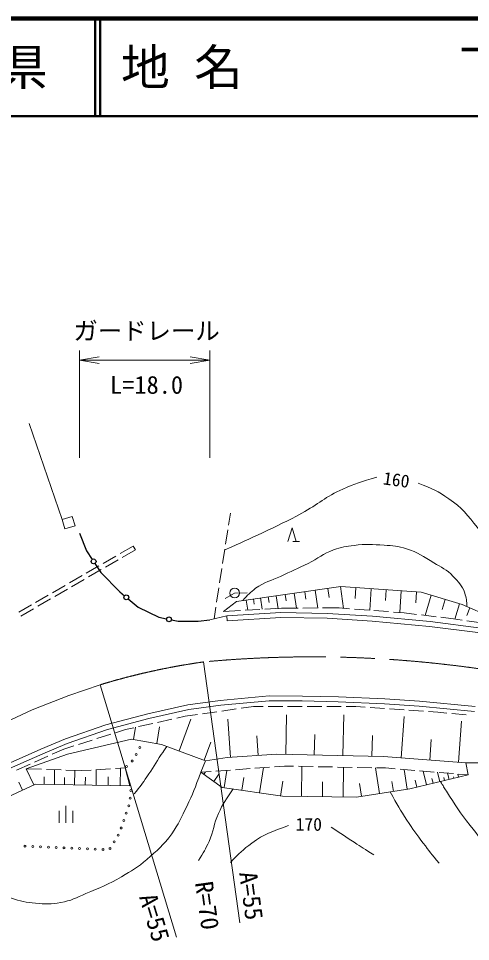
# Model space of a CAD drawing. Units: millimetres, scale not verified. Extents: x 40000 to 680000, y 20000 to 380000.
# Drawn here: x 359875 to 406198, y 285435 to 380000 of the extents above; entities that cross this region are included whole.
import ezdxf
from ezdxf.enums import TextEntityAlignment as Align

# ---------------------------------------------------------------- set-up
doc = ezdxf.new("R2010")
doc.units = ezdxf.units.MM
doc.header["$LTSCALE"] = 1000
doc.linetypes.add('CHAIN', pattern=[18.5, 12, -1.5, 3.5, -1.5])
for name, color, linetype, lineweight in [('M-BMK', 2, 'CHAIN', 13), ('M-STR-HTXT', 7, 'Continuous', 13), ('M-STR-STRC', 7, 'Continuous', 25), ('M-TTL', 2, 'Continuous', 140), ('M-TTL-LINE', 7, 'Continuous', 50), ('M-WORK', 1, 'Continuous', 13)]:
    doc.layers.add(name, color=color, linetype=linetype, lineweight=lineweight)
doc.layers.add('M-TTL-TXT', color=7, linetype='Continuous')
doc.styles.add('ＭＳ ゴシック', font='')
doc.styles.get('ＭＳ ゴシック').set_extended_font_data('MS Gothic')

# ---------------------------------------------------------------- blocks, each defined once
blk = doc.blocks.new('open_arrow')
at = {"color": 0, "linetype": 'Continuous', "lineweight": -2}
blk.add_lwpolyline([(7.5, 1.25), (0, 0), (7.5, -1.25)], dxfattribs=at)

msp = doc.modelspace()

# ---------------------------------------------------------------- linework, layer by layer
at = {"layer": 'M-BMK'}
for p, q in [((365040, 310635), (368263, 311745)), ((361284, 309170), (365040, 310635)), ((357954, 307625), (361284, 309170))]:
    msp.add_line(p, q, dxfattribs=at)
for centre, radius, start, end in [((388605, 244766), 70000, 98.01281, 106.89462), ((389989, 194601), 120000, 80.50022, 95.32734)]:
    msp.add_arc(centre, radius, start, end, dxfattribs=at)
at = {"layer": 'M-STR-HTXT'}
for p, q in [((366130, 335000), (366130, 346000)), ((379477, 335000), (379477, 346000)), ((366130, 345000), (379477, 345000)), ((378848, 314082), (382570, 287340)), ((368263, 311745), (376075, 285899))]:
    msp.add_line(p, q, dxfattribs=at)
at = {"layer": 'M-STR-STRC'}
for p, q in [((366130, 327272), (366850, 325473)), ((366850, 325473), (367436, 324586)), ((367711, 324169), (368328, 323235)), ((368328, 323235), (370246, 321277)), ((370246, 321277), (370734, 320863)), ((371114, 320538), (372124, 319679)), ((372124, 319679), (374242, 318680)), ((374242, 318680), (375055, 318501)), ((375543, 318394), (376240, 318240)), ((376240, 318240), (378278, 318240)), ((378278, 318240), (379477, 318400))]:
    msp.add_line(p, q, dxfattribs=at)
for centre in [(367573, 324378), (370924, 320701), (375299, 318447)]:
    msp.add_circle(centre, 250, dxfattribs=at)
at = {"layer": 'M-TTL'}
msp.add_line((680000, 380000), (40000, 380000), dxfattribs=at)
at = {"layer": 'M-TTL-LINE'}
for p, q in [((367750, 380000), (367750, 370000)), ((368250, 380000), (368250, 370000)), ((40000, 370000), (680000, 370000))]:
    msp.add_line(p, q, dxfattribs=at)
at = {"layer": 'M-WORK'}
for p, q in [((360971, 338509), (364341, 328665)), ((381412, 328104), (381600, 329308)), ((365370, 328989), (364341, 328665)), ((364341, 328665), (364643, 327706)), ((365672, 328030), (365370, 328989)), ((364643, 327706), (365672, 328030)), ((381105, 326128), (381335, 327610)), ((387490, 326421), (387910, 327821)), ((387910, 327821), (388330, 326421)), ((388680, 326421), (387980, 326421)), ((370291, 325175), (371634, 325953)), ((370516, 324786), (371860, 325563)), ((371634, 325953), (371860, 325563)), ((380797, 324152), (381028, 325634)), ((368560, 324174), (369858, 324925)), ((368785, 323784), (370084, 324536)), ((366829, 323172), (368127, 323924)), ((367054, 322783), (368352, 323534)), ((380490, 322176), (380720, 323658)), ((365097, 322171), (366396, 322922)), ((365323, 321781), (366621, 322533)), ((363366, 321169), (364665, 321921)), ((363592, 320780), (364890, 321531)), ((380182, 320200), (380413, 321682)), ((382227, 320283), (392910, 321802)), ((391583, 321613), (391714, 320691)), ((392874, 321797), (393191, 319565)), ((392910, 321802), (401142, 321216)), ((394448, 321692), (394368, 320568)), ((396022, 321580), (395865, 319379)), ((361635, 320168), (362933, 320919)), ((381042, 320573), (382019, 321141)), ((382019, 321141), (383316, 321159)), ((384667, 320630), (384832, 319474)), ((385477, 320745), (385559, 320167)), ((386286, 320860), (386475, 319535)), ((387214, 320992), (387308, 320330)), ((388141, 321124), (388360, 319588)), ((389216, 321277), (389326, 320509)), ((390292, 321430), (390554, 319585)), ((397563, 321471), (397485, 320370)), ((399104, 321361), (398946, 319144)), ((400656, 321250), (400577, 320142)), ((401142, 321216), (405325, 319964)), ((402165, 320910), (401546, 318840)), ((359904, 319167), (361202, 319918)), ((361860, 319778), (363159, 320530)), ((379918, 318502), (380105, 319706)), ((380895, 319244), (382227, 320283)), ((383217, 320424), (383365, 319388)), ((383942, 320527), (384016, 320009)), ((403614, 320476), (403304, 319441)), ((405062, 320042), (404588, 318459)), ((405325, 319964), (410680, 317619)), ((360129, 318777), (361428, 319528)), ((379477, 318400), (381230, 318806)), ((382618, 319345), (380895, 319244)), ((381230, 318806), (386753, 319143)), ((381260, 318307), (381230, 318806)), ((384614, 319461), (383117, 319374)), ((386836, 319591), (385114, 319490)), ((386753, 319143), (391513, 319055)), ((388530, 319598), (386836, 319591)), ((390530, 319607), (389030, 319601)), ((392724, 319617), (391030, 319610)), ((391513, 319055), (396149, 318770)), ((393810, 319535), (392724, 319617)), ((395804, 319383), (394309, 319497)), ((396149, 318770), (402063, 318220)), ((397799, 319232), (396303, 319345)), ((399384, 319111), (398297, 319194)), ((400674, 318955), (399384, 319111)), ((402659, 318715), (401170, 318895)), ((406133, 319610), (405802, 318853)), ((381260, 318307), (386764, 318643)), ((386764, 318643), (391493, 318555)), ((391493, 318555), (396110, 318272)), ((396110, 318272), (402008, 317723)), ((402063, 318220), (407302, 317545)), ((404446, 318498), (403156, 318655)), ((405335, 318373), (404446, 318498)), ((407315, 318094), (405830, 318303)), ((402008, 317723), (407229, 317050)), ((380547, 310139), (385556, 310601)), ((385556, 310601), (388966, 310583)), ((388966, 310583), (392660, 310495)), ((392660, 310495), (397420, 310299)), ((397420, 310299), (400972, 310051)), ((373123, 308754), (377244, 309695)), ((377244, 309695), (380547, 310139)), ((377333, 309203), (380604, 309642)), ((380604, 309642), (385577, 310101)), ((380704, 309050), (382189, 309263)), ((382684, 309335), (383973, 309520)), ((383973, 309520), (384958, 309520)), ((385458, 309520), (386958, 309520)), ((385577, 310101), (388958, 310083)), ((387458, 309520), (388958, 309520)), ((388958, 310083), (392644, 309995)), ((389458, 309520), (390958, 309520)), ((391458, 309520), (392958, 309520)), ((392644, 309995), (397392, 309800)), ((393458, 309520), (394443, 309520)), ((394443, 309520), (395397, 309454)), ((395896, 309419), (397392, 309314)), ((397392, 309800), (400930, 309552)), ((397891, 309279), (399387, 309175)), ((400930, 309552), (406613, 309003)), ((400972, 310051), (406673, 309500)), ((368843, 307635), (373123, 308754)), ((373242, 308268), (377333, 309203)), ((376086, 308318), (376940, 308508)), ((376940, 308508), (378230, 308694)), ((378724, 308765), (380209, 308978)), ((387255, 304607), (387344, 308653)), ((393120, 304478), (393212, 308667)), ((399076, 304250), (399397, 308497)), ((399886, 309140), (401382, 309036)), ((401881, 309001), (402835, 308934)), ((402835, 308934), (403775, 308842)), ((404273, 308794), (405766, 308648)), ((364687, 306197), (368843, 307635)), ((368988, 307156), (373242, 308268)), ((370839, 307149), (371693, 307339)), ((371658, 306130), (371876, 307380)), ((372182, 307448), (373646, 307774)), ((374039, 305715), (374336, 307416)), ((374134, 307883), (375598, 308209)), ((376330, 304965), (377524, 308204)), ((381600, 304304), (381335, 308204)), ((404961, 303804), (405279, 308008)), ((364867, 305730), (368988, 307156)), ((367921, 306226), (369351, 306678)), ((369828, 306829), (370839, 307149)), ((384427, 304496), (384289, 306515)), ((390187, 304542), (390233, 306637)), ((396100, 304413), (396147, 306541)), ((362183, 305131), (364687, 306197)), ((362382, 304672), (364867, 305730)), ((364525, 305151), (365537, 305471)), ((364917, 304618), (371471, 306163)), ((366014, 305622), (367444, 306075)), ((371471, 306163), (374526, 305630)), ((374526, 305630), (379055, 303961)), ((378898, 304019), (379574, 305853)), ((402018, 304027), (402177, 306129)), ((357476, 303053), (362183, 305131)), ((357694, 302602), (362382, 304672)), ((360673, 303144), (364917, 304618)), ((363343, 304622), (364525, 305151)), ((381257, 304280), (386346, 304627)), ((386346, 304627), (397268, 304387)), ((359691, 302989), (361060, 303602)), ((361517, 303806), (362886, 304418)), ((378566, 302775), (379055, 303961)), ((379055, 303961), (381257, 304280)), ((397268, 304387), (405713, 303748)), ((405713, 303748), (413199, 303748)), ((405713, 303748), (405953, 302509)), ((362239, 303089), (360673, 303144)), ((361455, 301482), (360680, 303143)), ((364237, 303020), (362738, 303072)), ((363553, 301531), (363578, 303043)), ((366303, 302948), (364737, 303003)), ((365617, 301497), (365641, 302971)), ((367311, 303008), (366303, 302948)), ((369307, 303126), (367810, 303037)), ((367828, 301461), (367854, 303040)), ((370814, 303215), (369806, 303155)), ((370300, 301420), (370329, 303186)), ((370814, 303215), (371300, 301403)), ((379615, 302853), (378566, 302775)), ((378566, 302775), (380751, 301230)), ((378871, 302559), (379049, 302811)), ((381609, 303002), (380113, 302890)), ((380956, 301199), (381220, 302973)), ((383604, 303151), (382108, 303039)), ((385598, 303299), (384102, 303188)), ((384584, 300661), (384968, 303252)), ((387145, 303415), (386097, 303336)), ((388071, 303397), (387145, 303415)), ((390070, 303358), (388570, 303387)), ((388884, 300290), (388917, 303380)), ((392070, 303319), (390570, 303348)), ((394069, 303281), (392570, 303310)), ((393158, 300245), (393190, 303298)), ((396069, 303242), (394569, 303271)), ((396869, 300595), (396465, 303235)), ((397495, 303215), (396569, 303233)), ((398485, 303132), (397495, 303215)), ((400478, 302966), (398983, 303090)), ((399707, 301029), (399396, 303056)), ((402471, 302799), (400976, 302924)), ((401686, 301482), (401347, 302893)), ((403036, 301807), (402804, 302772)), ((404464, 302633), (402970, 302758)), ((404009, 302041), (403854, 302684)), ((360292, 300939), (359904, 301770)), ((362495, 301549), (362508, 302305)), ((364585, 301514), (364597, 302251)), ((366722, 301479), (366735, 302269)), ((369064, 301440), (369079, 302323)), ((379896, 301835), (380414, 302567)), ((382770, 300930), (382962, 302226)), ((386724, 300344), (386950, 301872)), ((391021, 300268), (391037, 301794)), ((398288, 300812), (398133, 301825)), ((399972, 301070), (405953, 302509)), ((400699, 301245), (400529, 301950)), ((402361, 301645), (402245, 302127)), ((403522, 301924), (403445, 302246)), ((404495, 302158), (404456, 302319)), ((404981, 302275), (404904, 302596)), ((405953, 302509), (404963, 302591)), ((352039, 297088), (361630, 301563)), ((361630, 301563), (371300, 301403)), ((380751, 301230), (386945, 300311)), ((394498, 300231), (399972, 301070)), ((395021, 300311), (394819, 301631)), ((386945, 300311), (394498, 300231)), ((364745, 297595), (364745, 299345)), ((364045, 297595), (364045, 298820)), ((365445, 297595), (365445, 298820))]:
    msp.add_line(p, q, dxfattribs=at)
for centre, radius in [((382019, 321141), 500), ((371940, 304598), 100), ((372311, 305307), 100), ((371513, 303930), 100), ((370954, 303358), 100), ((371396, 300916), 100), ((371332, 300118), 100), ((371185, 299338), 100), ((370664, 297825), 100), ((370925, 298582), 100), ((370404, 297069), 100), ((370080, 296342), 100), ((360545, 295200), 100), ((361344, 295165), 100), ((362144, 295131), 100), ((362943, 295096), 100), ((363742, 295062), 100), ((364541, 295028), 100), ((365341, 294993), 100), ((366140, 294959), 100), ((369257, 294970), 100), ((369669, 295656), 100), ((366939, 294925), 100), ((367738, 294890), 100), ((368538, 294856), 100)]:
    msp.add_circle(centre, radius, dxfattribs=at)
for points, knots in [([(381017, 325567), (382888, 326392), (383380, 326610), (384877, 327318), (386467, 328071), (387368, 328475), (388913, 329316), (390584, 330227), (391363, 331034), (393109, 331794), (394426, 332367), (394959, 332546), (396585, 332993)], [0, 0, 0, 0, 1, 1, 1, 2, 2, 2, 3, 3, 3, 4, 4, 4, 4]), ([(400821, 332393), (402285, 331831), (402844, 331585), (403978, 330795), (405309, 329867), (405913, 329129), (406895, 327838), (407702, 326776), (407893, 326010), (408454, 324801), (409247, 323089), (409439, 322024), (410172, 320285), (410460, 319603), (410632, 319225), (410971, 318567), (411198, 318127), (411276, 317980), (411575, 317454)], [0, 0, 0, 0, 1, 1, 1, 2, 2, 2, 3, 3, 3, 4, 4, 4, 5, 5, 5, 6, 6, 6, 6]), ([(382860, 320373), (383389, 320983), (383614, 321190), (384177, 321620), (385057, 322293), (385734, 322371), (386735, 322846), (387836, 323369), (388468, 323633), (389559, 324178), (390592, 324693), (391090, 325155), (392170, 325563), (392956, 325861), (393440, 325908), (394274, 326016), (395461, 326170), (396143, 326114), (397338, 326043), (398243, 325989), (398761, 325931), (399629, 325670), (400806, 325316), (401370, 324859), (402426, 324231), (403230, 323754), (403760, 323556), (404398, 322873), (404959, 322271), (405339, 321922), (405597, 321141), (405769, 320616), (405810, 320352), (405825, 319745)], [0, 0, 0, 0, 1, 1, 1, 2, 2, 2, 3, 3, 3, 4, 4, 4, 5, 5, 5, 6, 6, 6, 7, 7, 7, 8, 8, 8, 9, 9, 9, 10, 10, 10, 11, 11, 11, 11]), ([(371743, 300553), (372371, 301373), (372539, 301601), (373022, 302293), (373636, 303173), (373915, 303710), (374513, 304602), (374731, 304926), (374800, 305030), (375074, 305428)], [0, 0, 0, 0, 1, 1, 1, 2, 2, 2, 3, 3, 3, 3]), ([(350361, 294451), (351006, 294255), (351206, 294173), (351730, 293951), (352726, 293530), (353201, 293124), (354128, 292566), (355117, 291970), (355621, 291549), (356641, 291007), (357587, 290505), (358127, 290223), (359145, 289888), (360089, 289578), (360642, 289446), (361632, 289356), (362634, 289264), (363215, 289259), (364207, 289427), (365261, 289605), (365796, 289939), (366782, 290350), (368240, 290958), (369080, 291271), (370441, 292073), (371490, 292692), (372093, 293036), (373016, 293831), (374101, 294767), (374739, 295296), (375574, 296460), (376306, 297482), (376567, 298154), (377119, 299284), (377766, 300610), (377941, 301106), (378566, 302775)], [0, 0, 0, 0, 1, 1, 1, 2, 2, 2, 3, 3, 3, 4, 4, 4, 5, 5, 5, 6, 6, 6, 7, 7, 7, 8, 8, 8, 9, 9, 9, 10, 10, 10, 11, 11, 11, 12, 12, 12, 12]), ([(403121, 301828), (403407, 301349), (403491, 301223), (403733, 300839), (404624, 299425), (405125, 298628), (406160, 297316), (406995, 296258), (407454, 295647), (408434, 294723), (409002, 294186), (409314, 293844), (410014, 293497), (410841, 293088), (411392, 293077), (412288, 292858), (413608, 292535), (414391, 292537), (415698, 292165), (417054, 291779), (417709, 291230), (419081, 290904), (419938, 290701), (420442, 290558), (421319, 290638), (422270, 290724), (422772, 290989), (423663, 291330), (424924, 291813), (425532, 292310), (426780, 292822), (427998, 293322), (428682, 293653), (429977, 293888), (431220, 294113), (431938, 294152), (433201, 294128), (433950, 294113), (434224, 294103), (435116, 294007)], [0, 0, 0, 0, 1, 1, 1, 2, 2, 2, 3, 3, 3, 4, 4, 4, 5, 5, 5, 6, 6, 6, 7, 7, 7, 8, 8, 8, 9, 9, 9, 10, 10, 10, 11, 11, 11, 12, 12, 12, 13, 13, 13, 13]), ([(378321, 293721), (378870, 294595), (379032, 294887), (379400, 295679), (379896, 296750), (379861, 297474), (380359, 298543), (380843, 299585), (381106, 299964), (381877, 301063)], [0, 0, 0, 0, 1, 1, 1, 2, 2, 2, 3, 3, 3, 3]), ([(397955, 300761), (398738, 299369), (398953, 298973), (399673, 297877), (400297, 296929), (400669, 296413), (401352, 295506), (401967, 294690), (402181, 294425), (402977, 293455)], [0, 0, 0, 0, 1, 1, 1, 2, 2, 2, 3, 3, 3, 3]), ([(381598, 293522), (382494, 294502), (382858, 294836), (383796, 295520), (385110, 296478), (385805, 296672), (387552, 297318)], [0, 0, 0, 0, 1, 1, 1, 2, 2, 2, 2]), ([(391908, 297158), (393043, 296395), (393336, 296196), (394265, 295600), (395056, 295092), (395313, 294932), (396303, 294321)], [0, 0, 0, 0, 1, 1, 1, 2, 2, 2, 2])]:
    msp.add_open_spline(points, degree=3, knots=knots, dxfattribs=at)

# ---------------------------------------------------------------- block references
at = {"layer": 'M-STR-HTXT', "xscale": 267, "yscale": 267}
msp.add_blockref('open_arrow', (366130, 345000), dxfattribs=at)
at = {"layer": 'M-STR-HTXT', "xscale": 267, "yscale": 267, "rotation": 180}
msp.add_blockref('open_arrow', (379477, 345000), dxfattribs=at)

# ---------------------------------------------------------------- texts
at = {"layer": 'M-STR-HTXT', "style": 'ＭＳ ゴシック'}
msp.add_text('ガードレール', height=1833, dxfattribs=at).set_placement((373000, 348000), align=Align.MIDDLE_CENTER)
msp.add_text('L=18.0', height=1833, dxfattribs=at).set_placement((373000, 341000), align=Align.BOTTOM_CENTER)
for s, rotation, p in [('A=55', 277.925, (383731, 290129)), ('R=70', 277.925, (379215, 289130)), ('A=55', 286.818, (373820, 287891))]:
    msp.add_text(s, height=1833, rotation=rotation, dxfattribs=at).set_placement(p, align=Align.MIDDLE_CENTER)
at = {"layer": 'M-TTL-TXT', "style": 'ＭＳ ゴシック'}
for s, p in [('地 名', (370380, 375000)), ('下関市大字内日上', (405024, 375000))]:
    msp.add_text(s, height=3666, dxfattribs=at).set_placement(p, align=Align.MIDDLE_LEFT)
msp.add_text('山\u3000口\u3000県', height=3666, dxfattribs=at).set_placement((350375, 375000), align=Align.MIDDLE_CENTER)
at = {"layer": 'M-WORK', "style": 'ＭＳ ゴシック'}
msp.add_text('160', height=1320, rotation=351.946, dxfattribs=at).set_placement((398601, 332741), align=Align.MIDDLE_CENTER)
msp.add_text('170', height=1320, dxfattribs=at).set_placement((389627, 297443), align=Align.MIDDLE_CENTER)

doc.saveas('drawing.dxf')
